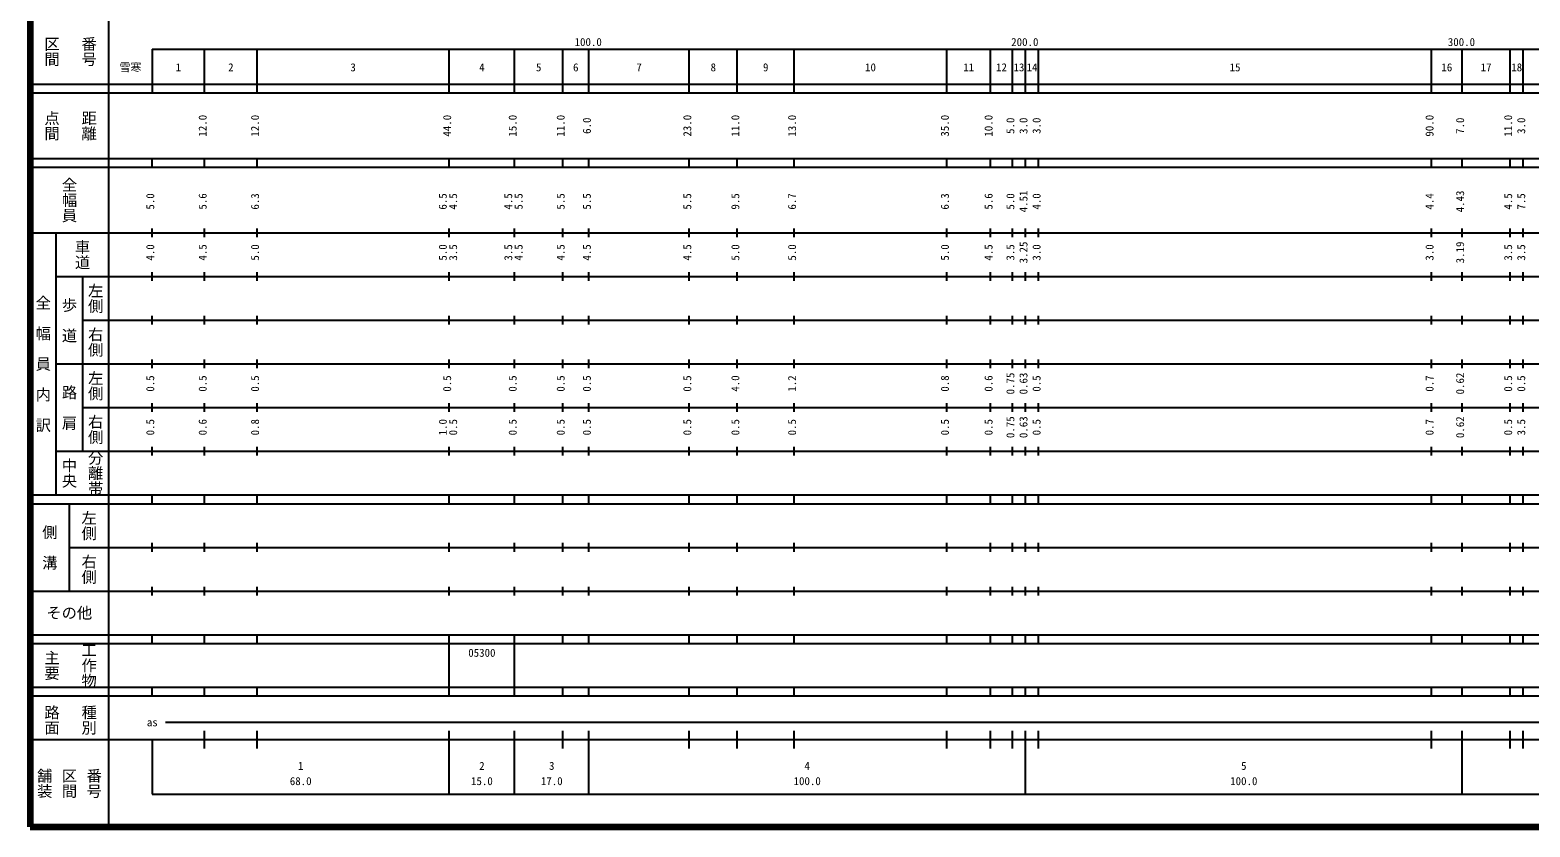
# Model space of a CAD drawing. Units: millimetres on the paper, enlarged 1000 times. Extents: x 40000 to 680000, y 20000 to 380000.
# Drawn here: x 40000 to 383548, y 20000 to 202409 of the extents above; entities that cross this region are included whole.
import ezdxf
from ezdxf.enums import TextEntityAlignment as Align

# ---------------------------------------------------------------- set-up
doc = ezdxf.new("R2010")
doc.units = ezdxf.units.MM
doc.header["$LTSCALE"] = 1000
doc.layers.add('M-TTL', color=2, linetype='Continuous', lineweight=140)
doc.layers.add('M-TTL-BAND', color=7, linetype='Continuous', lineweight=25)
doc.styles.add('@ＭＳ ゴシック', font='')
doc.styles.add('ＭＳ ゴシック', font='')
doc.styles.get('@ＭＳ ゴシック').set_extended_font_data('@MS Gothic')
doc.styles.get('ＭＳ ゴシック').set_extended_font_data('MS Gothic')

msp = doc.modelspace()

# ---------------------------------------------------------------- linework, layer by layer
at = {"layer": 'M-TTL'}
for p, q in [((40000, 380000), (40000, 20000)), ((40000, 20000), (680000, 20000))]:
    msp.add_line(p, q, dxfattribs=at)
at = {"layer": 'M-TTL-BAND'}
for p, q in [((58000, 370000), (58000, 20000)), ((68000, 198000), (579000, 198000)), ((68000, 198000), (68000, 188000)), ((80000, 188000), (80000, 198000)), ((92000, 188000), (92000, 198000)), ((136000, 188000), (136000, 198000)), ((151000, 188000), (151000, 198000)), ((162000, 188000), (162000, 198000)), ((168000, 188000), (168000, 198000)), ((191000, 188000), (191000, 198000)), ((202000, 188000), (202000, 198000)), ((215000, 188000), (215000, 198000)), ((250000, 188000), (250000, 198000)), ((260000, 188000), (260000, 198000)), ((265000, 188000), (265000, 198000)), ((268000, 188000), (268000, 198000)), ((271000, 188000), (271000, 198000)), ((361000, 188000), (361000, 198000)), ((368000, 188000), (368000, 198000)), ((379000, 188000), (379000, 198000)), ((382000, 188000), (382000, 198000)), ((40000, 190000), (579000, 190000)), ((40000, 188000), (579000, 188000)), ((40000, 173000), (579000, 173000)), ((68000, 171000), (68000, 173000)), ((80000, 171000), (80000, 173000)), ((92000, 171000), (92000, 173000)), ((136000, 171000), (136000, 173000)), ((151000, 171000), (151000, 173000)), ((162000, 171000), (162000, 173000)), ((168000, 171000), (168000, 173000)), ((191000, 171000), (191000, 173000)), ((202000, 171000), (202000, 173000)), ((215000, 171000), (215000, 173000)), ((250000, 171000), (250000, 173000)), ((260000, 171000), (260000, 173000)), ((265000, 171000), (265000, 173000)), ((268000, 171000), (268000, 173000)), ((271000, 171000), (271000, 173000)), ((361000, 171000), (361000, 173000)), ((368000, 171000), (368000, 173000)), ((379000, 171000), (379000, 173000)), ((382000, 171000), (382000, 173000)), ((40000, 171000), (579000, 171000)), ((40000, 156000), (579000, 156000)), ((46000, 96000), (46000, 156000)), ((68000, 155000), (68000, 157000)), ((80000, 155000), (80000, 157000)), ((92000, 155000), (92000, 157000)), ((136000, 155000), (136000, 157000)), ((151000, 155000), (151000, 157000)), ((162000, 155000), (162000, 157000)), ((168000, 155000), (168000, 157000)), ((191000, 155000), (191000, 157000)), ((202000, 155000), (202000, 157000)), ((215000, 155000), (215000, 157000)), ((250000, 155000), (250000, 157000)), ((260000, 155000), (260000, 157000)), ((265000, 155000), (265000, 157000)), ((268000, 155000), (268000, 157000)), ((271000, 155000), (271000, 157000)), ((361000, 155000), (361000, 157000)), ((368000, 155000), (368000, 157000)), ((379000, 155000), (379000, 157000)), ((382000, 155000), (382000, 157000)), ((46000, 146000), (579000, 146000)), ((52000, 146000), (52000, 106000)), ((68000, 145000), (68000, 147000)), ((80000, 145000), (80000, 147000)), ((92000, 145000), (92000, 147000)), ((136000, 145000), (136000, 147000)), ((151000, 145000), (151000, 147000)), ((162000, 145000), (162000, 147000)), ((168000, 145000), (168000, 147000)), ((191000, 145000), (191000, 147000)), ((202000, 145000), (202000, 147000)), ((215000, 145000), (215000, 147000)), ((250000, 145000), (250000, 147000)), ((260000, 145000), (260000, 147000)), ((265000, 145000), (265000, 147000)), ((268000, 145000), (268000, 147000)), ((271000, 145000), (271000, 147000)), ((361000, 145000), (361000, 147000)), ((368000, 145000), (368000, 147000)), ((379000, 145000), (379000, 147000)), ((382000, 145000), (382000, 147000)), ((52000, 136000), (579000, 136000)), ((68000, 135000), (68000, 137000)), ((80000, 135000), (80000, 137000)), ((92000, 135000), (92000, 137000)), ((136000, 135000), (136000, 137000)), ((151000, 135000), (151000, 137000)), ((162000, 135000), (162000, 137000)), ((168000, 135000), (168000, 137000)), ((191000, 135000), (191000, 137000)), ((202000, 135000), (202000, 137000)), ((215000, 135000), (215000, 137000)), ((250000, 135000), (250000, 137000)), ((260000, 135000), (260000, 137000)), ((265000, 135000), (265000, 137000)), ((268000, 135000), (268000, 137000)), ((271000, 135000), (271000, 137000)), ((361000, 135000), (361000, 137000)), ((368000, 135000), (368000, 137000)), ((379000, 135000), (379000, 137000)), ((382000, 135000), (382000, 137000)), ((46000, 126000), (579000, 126000)), ((68000, 125000), (68000, 127000)), ((80000, 125000), (80000, 127000)), ((92000, 125000), (92000, 127000)), ((136000, 125000), (136000, 127000)), ((151000, 125000), (151000, 127000)), ((162000, 125000), (162000, 127000)), ((168000, 125000), (168000, 127000)), ((191000, 125000), (191000, 127000)), ((202000, 125000), (202000, 127000)), ((215000, 125000), (215000, 127000)), ((250000, 125000), (250000, 127000)), ((260000, 125000), (260000, 127000)), ((265000, 125000), (265000, 127000)), ((268000, 125000), (268000, 127000)), ((271000, 125000), (271000, 127000)), ((361000, 125000), (361000, 127000)), ((368000, 125000), (368000, 127000)), ((379000, 125000), (379000, 127000)), ((382000, 125000), (382000, 127000)), ((68000, 115000), (68000, 117000)), ((80000, 115000), (80000, 117000)), ((92000, 115000), (92000, 117000)), ((136000, 115000), (136000, 117000)), ((151000, 115000), (151000, 117000)), ((162000, 115000), (162000, 117000)), ((168000, 115000), (168000, 117000)), ((191000, 115000), (191000, 117000)), ((202000, 115000), (202000, 117000)), ((215000, 115000), (215000, 117000)), ((250000, 115000), (250000, 117000)), ((260000, 115000), (260000, 117000)), ((265000, 115000), (265000, 117000)), ((268000, 115000), (268000, 117000)), ((271000, 115000), (271000, 117000)), ((361000, 115000), (361000, 117000)), ((368000, 115000), (368000, 117000)), ((379000, 115000), (379000, 117000)), ((382000, 115000), (382000, 117000)), ((52000, 116000), (579000, 116000)), ((68000, 105000), (68000, 107000)), ((80000, 105000), (80000, 107000)), ((92000, 105000), (92000, 107000)), ((136000, 105000), (136000, 107000)), ((151000, 105000), (151000, 107000)), ((162000, 105000), (162000, 107000)), ((168000, 105000), (168000, 107000)), ((191000, 105000), (191000, 107000)), ((202000, 105000), (202000, 107000)), ((215000, 105000), (215000, 107000)), ((250000, 105000), (250000, 107000)), ((260000, 105000), (260000, 107000)), ((265000, 105000), (265000, 107000)), ((268000, 105000), (268000, 107000)), ((271000, 105000), (271000, 107000)), ((361000, 105000), (361000, 107000)), ((368000, 105000), (368000, 107000)), ((379000, 105000), (379000, 107000)), ((382000, 105000), (382000, 107000)), ((46000, 106000), (579000, 106000)), ((40000, 96000), (579000, 96000)), ((40000, 94000), (579000, 94000)), ((49000, 94000), (49000, 74000)), ((68000, 94000), (68000, 96000)), ((80000, 94000), (80000, 96000)), ((92000, 94000), (92000, 96000)), ((136000, 94000), (136000, 96000)), ((151000, 94000), (151000, 96000)), ((162000, 94000), (162000, 96000)), ((168000, 94000), (168000, 96000)), ((191000, 94000), (191000, 96000)), ((202000, 94000), (202000, 96000)), ((215000, 94000), (215000, 96000)), ((250000, 94000), (250000, 96000)), ((260000, 94000), (260000, 96000)), ((265000, 94000), (265000, 96000)), ((268000, 94000), (268000, 96000)), ((271000, 94000), (271000, 96000)), ((361000, 94000), (361000, 96000)), ((368000, 94000), (368000, 96000)), ((379000, 94000), (379000, 96000)), ((382000, 94000), (382000, 96000)), ((49000, 84000), (579000, 84000)), ((68000, 83000), (68000, 85000)), ((80000, 83000), (80000, 85000)), ((92000, 83000), (92000, 85000)), ((136000, 83000), (136000, 85000)), ((151000, 83000), (151000, 85000)), ((162000, 83000), (162000, 85000)), ((168000, 83000), (168000, 85000)), ((191000, 83000), (191000, 85000)), ((202000, 83000), (202000, 85000)), ((215000, 83000), (215000, 85000)), ((250000, 83000), (250000, 85000)), ((260000, 83000), (260000, 85000)), ((265000, 83000), (265000, 85000)), ((268000, 83000), (268000, 85000)), ((271000, 83000), (271000, 85000)), ((361000, 83000), (361000, 85000)), ((368000, 83000), (368000, 85000)), ((379000, 83000), (379000, 85000)), ((382000, 83000), (382000, 85000)), ((40000, 74000), (579000, 74000)), ((68000, 73000), (68000, 75000)), ((80000, 73000), (80000, 75000)), ((92000, 73000), (92000, 75000)), ((136000, 73000), (136000, 75000)), ((151000, 73000), (151000, 75000)), ((162000, 73000), (162000, 75000)), ((168000, 73000), (168000, 75000)), ((191000, 73000), (191000, 75000)), ((202000, 73000), (202000, 75000)), ((215000, 73000), (215000, 75000)), ((250000, 73000), (250000, 75000)), ((260000, 73000), (260000, 75000)), ((265000, 73000), (265000, 75000)), ((268000, 73000), (268000, 75000)), ((271000, 73000), (271000, 75000)), ((361000, 73000), (361000, 75000)), ((368000, 73000), (368000, 75000)), ((379000, 73000), (379000, 75000)), ((382000, 73000), (382000, 75000)), ((40000, 64000), (579000, 64000)), ((40000, 62000), (579000, 62000)), ((68000, 62000), (68000, 64000)), ((80000, 62000), (80000, 64000)), ((92000, 62000), (92000, 64000)), ((136000, 62000), (136000, 64000)), ((136000, 52000), (136000, 62000)), ((151000, 62000), (151000, 64000)), ((151000, 52000), (151000, 62000)), ((162000, 62000), (162000, 64000)), ((168000, 62000), (168000, 64000)), ((191000, 62000), (191000, 64000)), ((202000, 62000), (202000, 64000)), ((215000, 62000), (215000, 64000)), ((250000, 62000), (250000, 64000)), ((260000, 62000), (260000, 64000)), ((265000, 62000), (265000, 64000)), ((268000, 62000), (268000, 64000)), ((271000, 62000), (271000, 64000)), ((361000, 62000), (361000, 64000)), ((368000, 62000), (368000, 64000)), ((379000, 62000), (379000, 64000)), ((382000, 62000), (382000, 64000)), ((40000, 52000), (579000, 52000)), ((68000, 50000), (68000, 52000)), ((80000, 50000), (80000, 52000)), ((92000, 50000), (92000, 52000)), ((136000, 50000), (136000, 52000)), ((151000, 50000), (151000, 52000)), ((162000, 50000), (162000, 52000)), ((168000, 50000), (168000, 52000)), ((191000, 50000), (191000, 52000)), ((202000, 50000), (202000, 52000)), ((215000, 50000), (215000, 52000)), ((250000, 50000), (250000, 52000)), ((260000, 50000), (260000, 52000)), ((265000, 50000), (265000, 52000)), ((268000, 50000), (268000, 52000)), ((271000, 50000), (271000, 52000)), ((361000, 50000), (361000, 52000)), ((368000, 50000), (368000, 52000)), ((379000, 50000), (379000, 52000)), ((382000, 50000), (382000, 52000)), ((40000, 50000), (579000, 50000)), ((71000, 44000), (565000, 44000)), ((80000, 38000), (80000, 42000)), ((92000, 38000), (92000, 42000)), ((136000, 27500), (136000, 42000)), ((151000, 27500), (151000, 42000)), ((162000, 38000), (162000, 42000)), ((168000, 27500), (168000, 42000)), ((191000, 38000), (191000, 42000)), ((202000, 38000), (202000, 42000)), ((215000, 38000), (215000, 42000)), ((250000, 38000), (250000, 42000)), ((260000, 38000), (260000, 42000)), ((265000, 38000), (265000, 42000)), ((268000, 27500), (268000, 42000)), ((271000, 38000), (271000, 42000)), ((361000, 38000), (361000, 42000)), ((368000, 27500), (368000, 42000)), ((379000, 38000), (379000, 42000)), ((382000, 38000), (382000, 42000)), ((40000, 40000), (579000, 40000)), ((68000, 40000), (68000, 27500)), ((68000, 27500), (579000, 27500))]:
    msp.add_line(p, q, dxfattribs=at)

# ---------------------------------------------------------------- texts
at = {"layer": 'M-TTL-BAND', "style": '@ＭＳ ゴシック'}
for s, p in [('区間', (45000, 197500)), ('番号', (53500, 197500)), ('点間', (45000, 180500)), ('距離', (53500, 180500)), ('全幅員', (49000, 163500)), ('車道', (52000, 151000)), ('左側', (55000, 141000)), ('全\u3000幅\u3000員\u3000内\u3000訳', (43000, 126000)), ('歩\u3000道', (49000, 136000)), ('右側', (55000, 131000)), ('左側', (55000, 121000)), ('路\u3000肩', (49000, 116000)), ('右側', (55000, 111000)), ('中央', (49000, 101000)), ('分離帯', (55000, 101000)), ('左側', (53500, 89000)), ('側\u3000溝', (44500, 84000)), ('右側', (53500, 79000)), ('主要', (45000, 57000)), ('工作物', (53500, 57000)), ('路面', (45000, 44500)), ('種別', (53500, 44500)), ('舗装', (43333, 30000)), ('区間', (49000, 30000)), ('番号', (54667, 30000))]:
    msp.add_text(s, height=2566, rotation=270, dxfattribs=at).set_placement(p, align=Align.MIDDLE_CENTER)
at = {"layer": 'M-TTL-BAND', "style": 'ＭＳ ゴシック'}
for s, p in [('100.0', (167844, 198195)), ('200.0', (267844, 198195)), ('300.0', (367844, 198195)), ('雪寒', (63017, 192405)), ('1', (74000, 192405)), ('2', (86000, 192405)), ('3', (114000, 192405)), ('4', (143500, 192405)), ('5', (156500, 192405)), ('6', (165000, 192405)), ('7', (179500, 192405)), ('8', (196500, 192405)), ('9', (208500, 192405)), ('10', (232500, 192405)), ('11', (255000, 192405)), ('12', (262500, 192405)), ('13', (266500, 192405)), ('14', (269500, 192405)), ('15', (316000, 192405)), ('16', (364500, 192405)), ('17', (373500, 192405)), ('18', (380500, 192405)), ('as', (68000, 42500)), ('1', (102000, 32523)), ('2', (143500, 32523)), ('3', (159500, 32523)), ('4', (218000, 32523)), ('5', (318000, 32523)), ('68.0', (102000, 29033)), ('15.0', (143500, 29033)), ('17.0', (159500, 29033)), ('100.0', (218000, 29033)), ('100.0', (318000, 29033))]:
    msp.add_text(s, height=1833, dxfattribs=at).set_placement(p, align=Align.BOTTOM_CENTER)
for s, p in [('12.0', (81000, 180500)), ('12.0', (93000, 180500)), ('44.0', (137000, 180500)), ('15.0', (152000, 180500)), ('11.0', (163000, 180500)), ('6.0', (169000, 180500)), ('23.0', (192000, 180500)), ('11.0', (203000, 180500)), ('13.0', (216000, 180500)), ('35.0', (251000, 180500)), ('10.0', (261000, 180500)), ('5.0', (266000, 180500)), ('3.0', (269000, 180500)), ('3.0', (272000, 180500)), ('90.0', (362000, 180500)), ('7.0', (369000, 180500)), ('11.0', (380000, 180500)), ('3.0', (383000, 180500)), ('5.0', (69000, 163174)), ('5.6', (81000, 163174)), ('6.7', (216000, 163174)), ('5.6', (261000, 163174)), ('5.0', (266000, 163174)), ('4.51', (269000, 163174)), ('4.0', (272000, 163174)), ('4.4', (362000, 163174)), ('4.43', (369000, 163174)), ('6.3', (93000, 163174)), ('6.5', (136000, 163174)), ('4.5', (138370, 163174)), ('4.5', (151000, 163174)), ('5.5', (153370, 163174)), ('5.5', (163000, 163174)), ('5.5', (169000, 163174)), ('5.5', (192000, 163174)), ('9.5', (203000, 163174)), ('6.3', (251000, 163174)), ('4.5', (380000, 163174)), ('7.5', (383000, 163174)), ('4.0', (69000, 151500)), ('4.5', (81000, 151500)), ('5.0', (93000, 151500)), ('5.0', (136000, 151500)), ('3.5', (138370, 151500)), ('3.5', (151000, 151500)), ('4.5', (153370, 151500)), ('4.5', (163000, 151500)), ('4.5', (169000, 151500)), ('4.5', (192000, 151500)), ('5.0', (203000, 151500)), ('5.0', (216000, 151500)), ('5.0', (251000, 151500)), ('4.5', (261000, 151500)), ('3.5', (266000, 151500)), ('3.25', (269000, 151500)), ('3.0', (272000, 151500)), ('3.0', (362000, 151500)), ('3.19', (369000, 151500)), ('3.5', (380000, 151500)), ('3.5', (383000, 151500)), ('0.75', (266000, 121500)), ('0.63', (269000, 121500)), ('0.62', (369000, 121500)), ('0.5', (69000, 121500)), ('0.5', (81000, 121500)), ('0.5', (93000, 121500)), ('0.5', (137000, 121500)), ('0.5', (152000, 121500)), ('0.5', (163000, 121500)), ('0.5', (169000, 121500)), ('0.5', (192000, 121500)), ('4.0', (203000, 121500)), ('1.2', (216000, 121500)), ('0.8', (251000, 121500)), ('0.6', (261000, 121500)), ('0.5', (272000, 121500)), ('0.7', (362000, 121500)), ('0.5', (380000, 121500)), ('0.5', (383000, 121500)), ('0.75', (266000, 111500)), ('0.63', (269000, 111500)), ('0.62', (369000, 111500)), ('0.5', (69000, 111500)), ('0.6', (81000, 111500)), ('0.8', (93000, 111500)), ('1.0', (136000, 111500)), ('0.5', (138370, 111500)), ('0.5', (152000, 111500)), ('0.5', (163000, 111500)), ('0.5', (169000, 111500)), ('0.5', (192000, 111500)), ('0.5', (203000, 111500)), ('0.5', (216000, 111500)), ('0.5', (251000, 111500)), ('0.5', (261000, 111500)), ('0.5', (272000, 111500)), ('0.7', (362000, 111500)), ('0.5', (380000, 111500)), ('3.5', (383000, 111500))]:
    msp.add_text(s, height=1833, rotation=90, dxfattribs=at).set_placement(p, align=Align.BOTTOM_CENTER)
msp.add_text('その他', height=2566, dxfattribs=at).set_placement((49000, 69000), align=Align.MIDDLE_CENTER)
msp.add_text('05300', height=1833, dxfattribs=at).set_placement((140375, 58405), align=Align.BOTTOM_LEFT)

doc.saveas('drawing.dxf')
